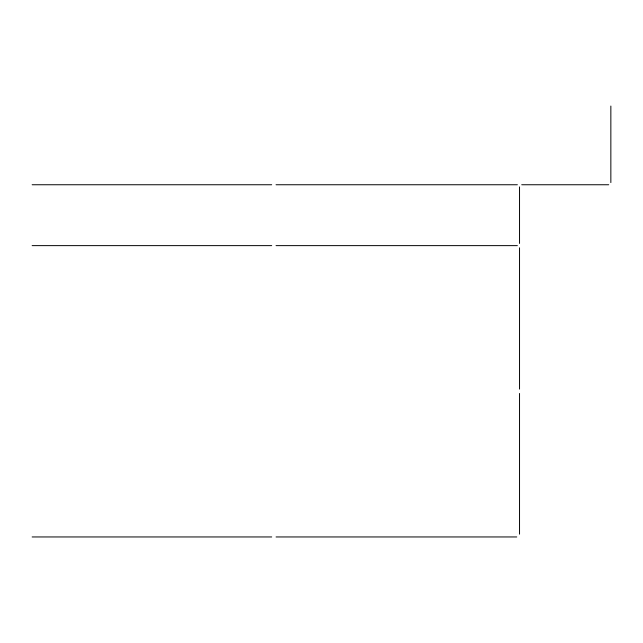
<?xml version="1.0" encoding="UTF-8"?>
<svg xmlns="http://www.w3.org/2000/svg" width="643" height="643" viewBox="0 0 643 643"><rect width="100%" height="100%" fill="white"/><g stroke="black" fill="none" stroke-linecap="round" stroke-linejoin="round"><path stroke-width="0.96" d="M32.15 184.75L271.692 184.75M276.04 184.75L517.366 184.75M521.714 184.75L608.72 184.75M32.15 245.626L271.692 245.626M276.04 245.626L517.366 245.626M32.15 536.953L271.716 536.953M276.064 536.953L516.739 536.953M610.85 106.047L610.85 182.58M519.536 186.928L519.536 243.448M519.536 247.796L519.536 389.111M519.536 393.46L519.536 534.156"/></g></svg>
